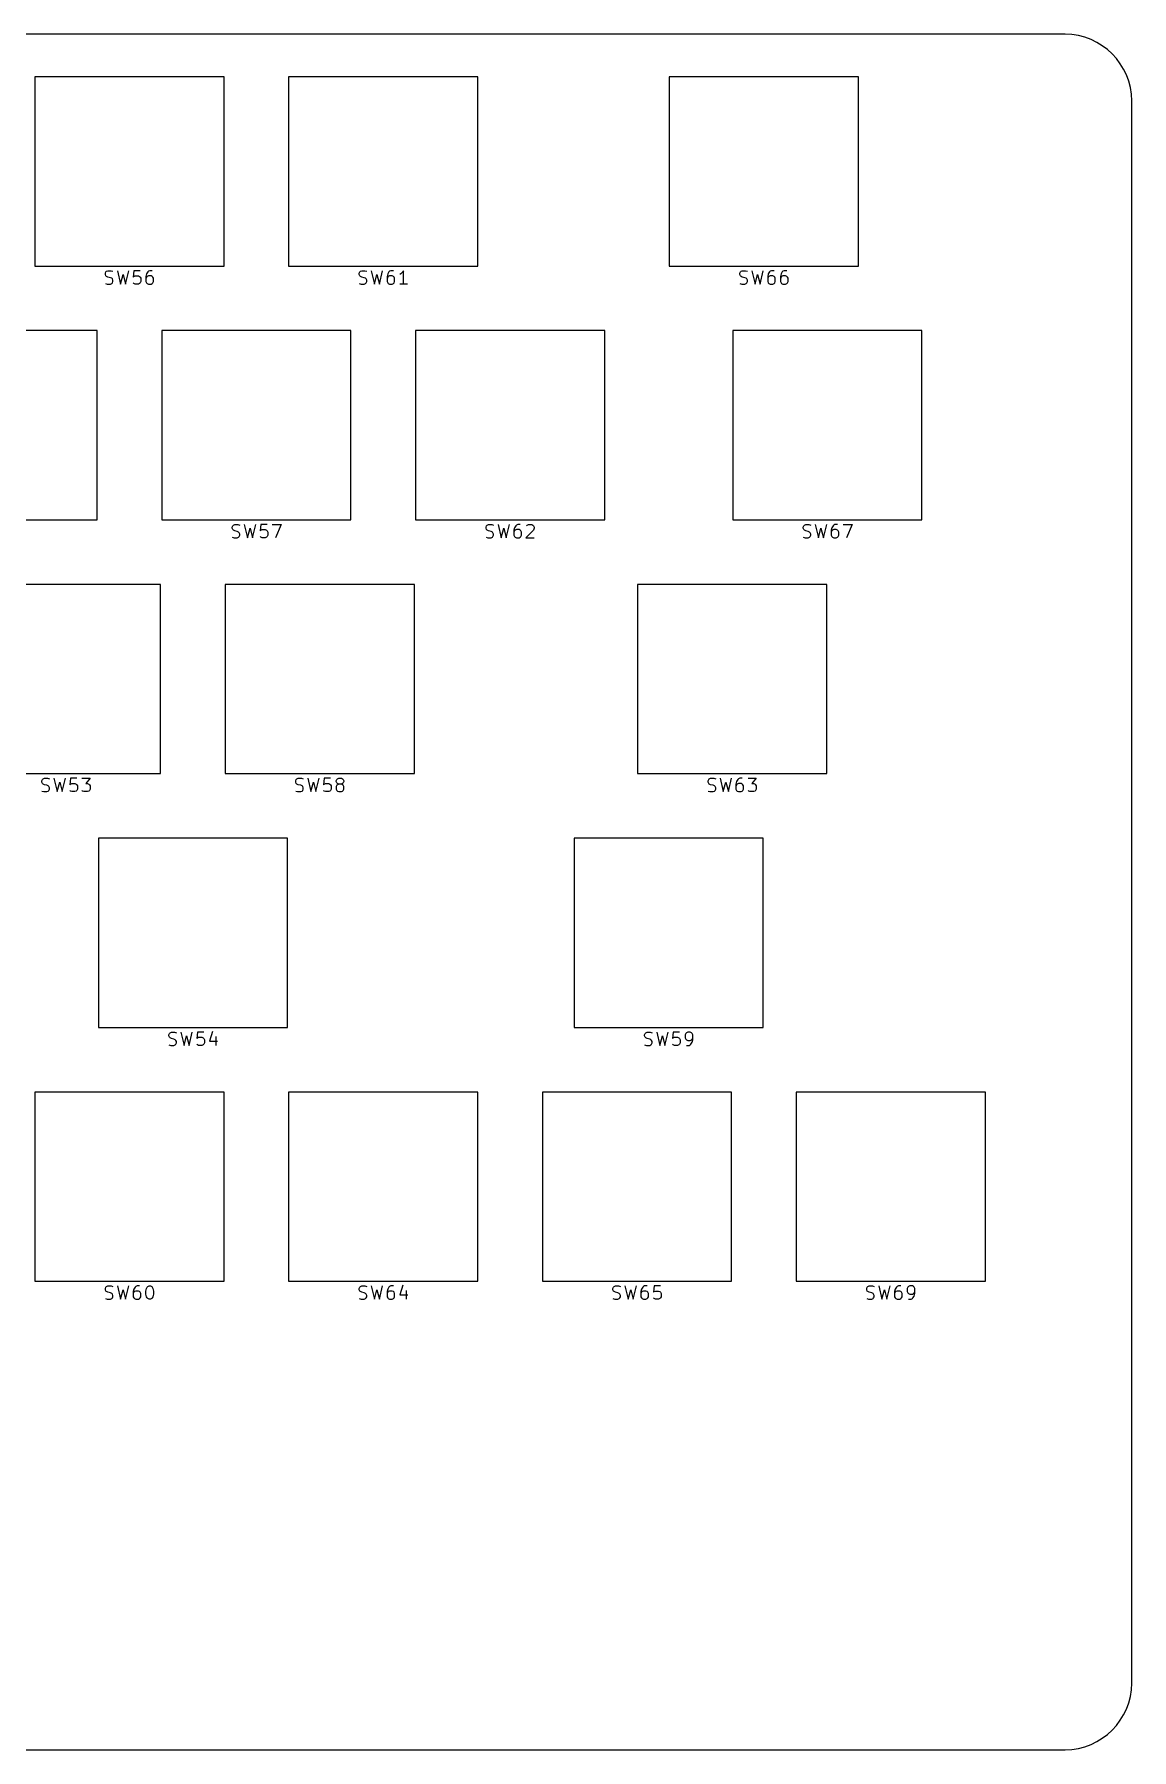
# Model space of a CAD drawing. Extents: x 64 to 386, y -179 to -51.
# Drawn here: x 303.5 to 385.9, y -179.3 to -50.5 of the extents above; entities that cross this region are included whole.
import ezdxf

# ---------------------------------------------------------------- set-up
doc = ezdxf.new("R2010")
doc.units = 0
doc.layers.add('BLACK', color=7, linetype='CONTINUOUS')

msp = doc.modelspace()

# ---------------------------------------------------------------- linework, layer by layer
at = {"layer": 'BLACK', "linetype": 'CONTINUOUS'}
for p, q in [((380.87, -50.51), (69.04, -50.51)), ((303.535, -53.7), (303.535, -67.9)), ((317.735, -53.7), (303.535, -53.7)), ((317.735, -67.9), (317.735, -53.7)), ((322.585, -53.7), (322.585, -67.9)), ((336.785, -53.7), (322.585, -53.7)), ((336.785, -67.9), (336.785, -53.7)), ((351.16, -53.7), (351.16, -67.9)), ((365.36, -53.7), (351.16, -53.7)), ((365.36, -67.9), (365.36, -53.7)), ((385.87, -174.26), (385.87, -55.51)), ((303.535, -67.9), (317.735, -67.9)), ((322.585, -67.9), (336.785, -67.9)), ((351.16, -67.9), (365.36, -67.9)), ((308.825, -68.4429), (308.873, -68.3476)), ((308.825, -68.5381), (308.825, -68.4429)), ((308.873, -68.6333), (308.825, -68.5381)), ((308.825, -69.2048), (308.968, -69.2524)), ((308.873, -68.3476), (308.921, -68.3)), ((308.921, -68.681), (308.873, -68.6333)), ((308.921, -68.3), (309.016, -68.2524)), ((309.016, -68.7286), (308.921, -68.681)), ((308.968, -69.2524), (309.206, -69.2524)), ((309.016, -68.2524), (309.254, -68.2524)), ((309.206, -68.7762), (309.016, -68.7286)), ((309.302, -68.8238), (309.206, -68.7762)), ((309.206, -69.2524), (309.302, -69.2048)), ((309.254, -68.2524), (309.397, -68.3)), ((309.349, -68.8714), (309.302, -68.8238)), ((309.302, -69.2048), (309.349, -69.1571)), ((309.397, -68.9667), (309.349, -68.8714)), ((309.349, -69.1571), (309.397, -69.0619)), ((309.397, -69.0619), (309.397, -68.9667)), ((309.73, -68.2524), (309.968, -69.2524)), ((309.968, -69.2524), (310.159, -68.5381)), ((310.159, -68.5381), (310.349, -69.2524)), ((310.349, -69.2524), (310.587, -68.2524)), ((310.968, -68.2524), (310.921, -68.7286)), ((310.921, -68.7286), (310.968, -68.681)), ((310.968, -69.2048), (310.921, -69.1571)), ((311.445, -68.2524), (310.968, -68.2524)), ((310.968, -68.681), (311.064, -68.6333)), ((311.064, -69.2524), (310.968, -69.2048)), ((311.064, -68.6333), (311.302, -68.6333)), ((311.302, -69.2524), (311.064, -69.2524)), ((311.302, -68.6333), (311.397, -68.681)), ((311.397, -69.2048), (311.302, -69.2524)), ((311.397, -68.681), (311.445, -68.7286)), ((311.445, -69.1571), (311.397, -69.2048)), ((311.445, -68.7286), (311.492, -68.8238)), ((311.492, -69.0619), (311.445, -69.1571)), ((311.492, -68.8238), (311.492, -69.0619)), ((311.921, -68.4905), (311.873, -68.681)), ((311.873, -68.681), (311.873, -69.0619)), ((311.921, -68.7286), (311.873, -68.8238)), ((311.873, -69.0619), (311.921, -69.1571)), ((312.016, -68.3476), (311.921, -68.4905)), ((311.968, -68.681), (311.921, -68.7286)), ((311.921, -69.1571), (311.968, -69.2048)), ((312.064, -68.6333), (311.968, -68.681)), ((311.968, -69.2048), (312.064, -69.2524)), ((312.064, -68.3), (312.016, -68.3476)), ((312.159, -68.2524), (312.064, -68.3)), ((312.254, -68.6333), (312.064, -68.6333)), ((312.064, -69.2524), (312.254, -69.2524)), ((312.349, -68.2524), (312.159, -68.2524)), ((312.349, -68.681), (312.254, -68.6333)), ((312.254, -69.2524), (312.349, -69.2048)), ((312.397, -68.7286), (312.349, -68.681)), ((312.349, -69.2048), (312.397, -69.1571)), ((312.445, -68.8238), (312.397, -68.7286)), ((312.397, -69.1571), (312.445, -69.0619)), ((312.445, -69.0619), (312.445, -68.8238)), ((327.875, -68.4429), (327.923, -68.3476)), ((327.875, -68.5381), (327.875, -68.4429)), ((327.923, -68.6333), (327.875, -68.5381)), ((327.875, -69.2048), (328.018, -69.2524)), ((327.923, -68.3476), (327.971, -68.3)), ((327.971, -68.681), (327.923, -68.6333)), ((327.971, -68.3), (328.066, -68.2524)), ((328.066, -68.7286), (327.971, -68.681)), ((328.018, -69.2524), (328.256, -69.2524)), ((328.066, -68.2524), (328.304, -68.2524)), ((328.256, -68.7762), (328.066, -68.7286)), ((328.352, -68.8238), (328.256, -68.7762)), ((328.256, -69.2524), (328.352, -69.2048)), ((328.304, -68.2524), (328.447, -68.3)), ((328.399, -68.8714), (328.352, -68.8238)), ((328.352, -69.2048), (328.399, -69.1571)), ((328.447, -68.9667), (328.399, -68.8714)), ((328.399, -69.1571), (328.447, -69.0619)), ((328.447, -69.0619), (328.447, -68.9667)), ((328.78, -68.2524), (329.018, -69.2524)), ((329.018, -69.2524), (329.209, -68.5381)), ((329.209, -68.5381), (329.399, -69.2524)), ((329.399, -69.2524), (329.637, -68.2524)), ((330.018, -68.4905), (329.971, -68.681)), ((329.971, -68.681), (329.971, -69.0619)), ((330.018, -68.7286), (329.971, -68.8238)), ((329.971, -69.0619), (330.018, -69.1571)), ((330.114, -68.3476), (330.018, -68.4905)), ((330.066, -68.681), (330.018, -68.7286)), ((330.018, -69.1571), (330.066, -69.2048)), ((330.161, -68.6333), (330.066, -68.681)), ((330.066, -69.2048), (330.161, -69.2524)), ((330.161, -68.3), (330.114, -68.3476)), ((330.256, -68.2524), (330.161, -68.3)), ((330.352, -68.6333), (330.161, -68.6333)), ((330.161, -69.2524), (330.352, -69.2524)), ((330.447, -68.2524), (330.256, -68.2524)), ((330.447, -68.681), (330.352, -68.6333)), ((330.352, -69.2524), (330.447, -69.2048)), ((330.495, -68.7286), (330.447, -68.681)), ((330.447, -69.2048), (330.495, -69.1571)), ((330.542, -68.8238), (330.495, -68.7286)), ((330.495, -69.1571), (330.542, -69.0619)), ((330.542, -69.0619), (330.542, -68.8238)), ((331.018, -68.4905), (330.923, -68.5381)), ((331.495, -69.2524), (330.923, -69.2524)), ((331.114, -68.3952), (331.018, -68.4905)), ((331.209, -68.2524), (331.114, -68.3952)), ((331.209, -69.2524), (331.209, -68.2524)), ((356.45, -68.4429), (356.498, -68.3476)), ((356.45, -68.5381), (356.45, -68.4429)), ((356.498, -68.6333), (356.45, -68.5381)), ((356.45, -69.2048), (356.593, -69.2524)), ((356.498, -68.3476), (356.546, -68.3)), ((356.546, -68.681), (356.498, -68.6333)), ((356.546, -68.3), (356.641, -68.2524)), ((356.641, -68.7286), (356.546, -68.681)), ((356.593, -69.2524), (356.831, -69.2524)), ((356.641, -68.2524), (356.879, -68.2524)), ((356.831, -68.7762), (356.641, -68.7286)), ((356.927, -68.8238), (356.831, -68.7762)), ((356.831, -69.2524), (356.927, -69.2048)), ((356.879, -68.2524), (357.022, -68.3)), ((356.974, -68.8714), (356.927, -68.8238)), ((356.927, -69.2048), (356.974, -69.1571)), ((357.022, -68.9667), (356.974, -68.8714)), ((356.974, -69.1571), (357.022, -69.0619)), ((357.022, -69.0619), (357.022, -68.9667)), ((357.355, -68.2524), (357.593, -69.2524)), ((357.593, -69.2524), (357.784, -68.5381)), ((357.784, -68.5381), (357.974, -69.2524)), ((357.974, -69.2524), (358.212, -68.2524)), ((358.593, -68.4905), (358.546, -68.681)), ((358.546, -68.681), (358.546, -69.0619)), ((358.593, -68.7286), (358.546, -68.8238)), ((358.546, -69.0619), (358.593, -69.1571)), ((358.689, -68.3476), (358.593, -68.4905)), ((358.641, -68.681), (358.593, -68.7286)), ((358.593, -69.1571), (358.641, -69.2048)), ((358.736, -68.6333), (358.641, -68.681)), ((358.641, -69.2048), (358.736, -69.2524)), ((358.736, -68.3), (358.689, -68.3476)), ((358.831, -68.2524), (358.736, -68.3)), ((358.927, -68.6333), (358.736, -68.6333)), ((358.736, -69.2524), (358.927, -69.2524)), ((359.022, -68.2524), (358.831, -68.2524)), ((359.022, -68.681), (358.927, -68.6333)), ((358.927, -69.2524), (359.022, -69.2048)), ((359.07, -68.7286), (359.022, -68.681)), ((359.022, -69.2048), (359.07, -69.1571)), ((359.117, -68.8238), (359.07, -68.7286)), ((359.07, -69.1571), (359.117, -69.0619)), ((359.117, -69.0619), (359.117, -68.8238)), ((359.546, -68.4905), (359.498, -68.681)), ((359.498, -68.681), (359.498, -69.0619)), ((359.546, -68.7286), (359.498, -68.8238)), ((359.498, -69.0619), (359.546, -69.1571)), ((359.641, -68.3476), (359.546, -68.4905)), ((359.593, -68.681), (359.546, -68.7286)), ((359.546, -69.1571), (359.593, -69.2048)), ((359.689, -68.6333), (359.593, -68.681)), ((359.593, -69.2048), (359.689, -69.2524)), ((359.689, -68.3), (359.641, -68.3476)), ((359.784, -68.2524), (359.689, -68.3)), ((359.879, -68.6333), (359.689, -68.6333)), ((359.689, -69.2524), (359.879, -69.2524)), ((359.974, -68.2524), (359.784, -68.2524)), ((359.974, -68.681), (359.879, -68.6333)), ((359.879, -69.2524), (359.974, -69.2048)), ((360.022, -68.7286), (359.974, -68.681)), ((359.974, -69.2048), (360.022, -69.1571)), ((360.07, -68.8238), (360.022, -68.7286)), ((360.022, -69.1571), (360.07, -69.0619)), ((360.07, -69.0619), (360.07, -68.8238)), ((308.21, -72.75), (294.01, -72.75)), ((308.21, -86.95), (308.21, -72.75)), ((313.06, -72.75), (313.06, -86.95)), ((327.26, -72.75), (313.06, -72.75)), ((327.26, -86.95), (327.26, -72.75)), ((332.11, -72.75), (332.11, -86.95)), ((346.31, -72.75), (332.11, -72.75)), ((346.31, -86.95), (346.31, -72.75)), ((370.123, -72.75), (355.922, -72.75)), ((355.922, -72.75), (355.922, -86.95)), ((370.123, -86.95), (370.123, -72.75)), ((294.01, -86.95), (308.21, -86.95)), ((313.06, -86.95), (327.26, -86.95)), ((318.35, -87.4929), (318.398, -87.3976)), ((318.35, -87.5881), (318.35, -87.4929)), ((318.398, -87.3976), (318.446, -87.35)), ((318.446, -87.35), (318.541, -87.3024)), ((318.541, -87.3024), (318.779, -87.3024)), ((318.779, -87.3024), (318.922, -87.35)), ((319.255, -87.3024), (319.493, -88.3024)), ((319.874, -88.3024), (320.112, -87.3024)), ((320.493, -87.3024), (320.446, -87.7786)), ((320.97, -87.3024), (320.493, -87.3024)), ((321.35, -87.3024), (322.017, -87.3024)), ((322.017, -87.3024), (321.589, -88.3024)), ((332.11, -86.95), (346.31, -86.95)), ((337.4, -87.4929), (337.448, -87.3976)), ((337.4, -87.5881), (337.4, -87.4929)), ((337.448, -87.3976), (337.496, -87.35)), ((337.496, -87.35), (337.591, -87.3024)), ((337.591, -87.3024), (337.829, -87.3024)), ((337.829, -87.3024), (337.972, -87.35)), ((338.305, -87.3024), (338.543, -88.3024)), ((338.924, -88.3024), (339.162, -87.3024)), ((339.543, -87.5405), (339.496, -87.731)), ((339.639, -87.3976), (339.543, -87.5405)), ((339.686, -87.35), (339.639, -87.3976)), ((339.781, -87.3024), (339.686, -87.35)), ((339.972, -87.3024), (339.781, -87.3024)), ((340.448, -87.3976), (340.496, -87.35)), ((340.496, -87.35), (340.591, -87.3024)), ((340.591, -87.3024), (340.829, -87.3024)), ((340.829, -87.3024), (340.924, -87.35)), ((340.924, -87.35), (340.972, -87.3976)), ((340.972, -87.3976), (341.02, -87.4929)), ((341.02, -87.4929), (341.02, -87.5881)), ((355.922, -86.95), (370.123, -86.95)), ((361.213, -87.4929), (361.261, -87.3976)), ((361.213, -87.5881), (361.213, -87.4929)), ((361.261, -87.3976), (361.308, -87.35)), ((361.308, -87.35), (361.403, -87.3024)), ((361.403, -87.3024), (361.642, -87.3024)), ((361.642, -87.3024), (361.784, -87.35)), ((362.118, -87.3024), (362.356, -88.3024)), ((362.737, -88.3024), (362.975, -87.3024)), ((363.356, -87.5405), (363.308, -87.731)), ((363.451, -87.3976), (363.356, -87.5405)), ((363.499, -87.35), (363.451, -87.3976)), ((363.594, -87.3024), (363.499, -87.35)), ((363.784, -87.3024), (363.594, -87.3024)), ((364.213, -87.3024), (364.88, -87.3024)), ((364.88, -87.3024), (364.451, -88.3024)), ((318.398, -87.6833), (318.35, -87.5881)), ((318.35, -88.2548), (318.493, -88.3024)), ((318.446, -87.731), (318.398, -87.6833)), ((318.541, -87.7786), (318.446, -87.731)), ((318.493, -88.3024), (318.731, -88.3024)), ((318.731, -87.8262), (318.541, -87.7786)), ((318.827, -87.8738), (318.731, -87.8262)), ((318.731, -88.3024), (318.827, -88.2548)), ((318.874, -87.9214), (318.827, -87.8738)), ((318.827, -88.2548), (318.874, -88.2071)), ((318.922, -88.0167), (318.874, -87.9214)), ((318.874, -88.2071), (318.922, -88.1119)), ((318.922, -88.1119), (318.922, -88.0167)), ((319.493, -88.3024), (319.684, -87.5881)), ((319.684, -87.5881), (319.874, -88.3024)), ((320.446, -87.7786), (320.493, -87.731)), ((320.493, -88.2548), (320.446, -88.2071)), ((320.493, -87.731), (320.589, -87.6833)), ((320.589, -88.3024), (320.493, -88.2548)), ((320.589, -87.6833), (320.827, -87.6833)), ((320.827, -88.3024), (320.589, -88.3024)), ((320.827, -87.6833), (320.922, -87.731)), ((320.922, -88.2548), (320.827, -88.3024)), ((320.922, -87.731), (320.97, -87.7786)), ((320.97, -88.2071), (320.922, -88.2548)), ((320.97, -87.7786), (321.017, -87.8738)), ((321.017, -88.1119), (320.97, -88.2071)), ((321.017, -87.8738), (321.017, -88.1119)), ((337.448, -87.6833), (337.4, -87.5881)), ((337.4, -88.2548), (337.543, -88.3024)), ((337.496, -87.731), (337.448, -87.6833)), ((337.591, -87.7786), (337.496, -87.731)), ((337.543, -88.3024), (337.781, -88.3024)), ((337.781, -87.8262), (337.591, -87.7786)), ((337.877, -87.8738), (337.781, -87.8262)), ((337.781, -88.3024), (337.877, -88.2548)), ((337.924, -87.9214), (337.877, -87.8738)), ((337.877, -88.2548), (337.924, -88.2071)), ((337.972, -88.0167), (337.924, -87.9214)), ((337.924, -88.2071), (337.972, -88.1119)), ((337.972, -88.1119), (337.972, -88.0167)), ((338.543, -88.3024), (338.734, -87.5881)), ((338.734, -87.5881), (338.924, -88.3024)), ((339.496, -87.731), (339.496, -88.1119)), ((339.543, -87.7786), (339.496, -87.8738)), ((339.496, -88.1119), (339.543, -88.2071)), ((339.591, -87.731), (339.543, -87.7786)), ((339.543, -88.2071), (339.591, -88.2548)), ((339.686, -87.6833), (339.591, -87.731)), ((339.591, -88.2548), (339.686, -88.3024)), ((339.877, -87.6833), (339.686, -87.6833)), ((339.686, -88.3024), (339.877, -88.3024)), ((339.972, -87.731), (339.877, -87.6833)), ((339.877, -88.3024), (339.972, -88.2548)), ((340.02, -87.7786), (339.972, -87.731)), ((339.972, -88.2548), (340.02, -88.2071)), ((340.067, -87.8738), (340.02, -87.7786)), ((340.02, -88.2071), (340.067, -88.1119)), ((340.067, -88.1119), (340.067, -87.8738)), ((340.972, -87.731), (340.4, -88.3024)), ((340.4, -88.3024), (341.02, -88.3024)), ((341.02, -87.5881), (340.972, -87.731)), ((361.261, -87.6833), (361.213, -87.5881)), ((361.213, -88.2548), (361.356, -88.3024)), ((361.308, -87.731), (361.261, -87.6833)), ((361.403, -87.7786), (361.308, -87.731)), ((361.356, -88.3024), (361.594, -88.3024)), ((361.594, -87.8262), (361.403, -87.7786)), ((361.689, -87.8738), (361.594, -87.8262)), ((361.594, -88.3024), (361.689, -88.2548)), ((361.737, -87.9214), (361.689, -87.8738)), ((361.689, -88.2548), (361.737, -88.2071)), ((361.784, -88.0167), (361.737, -87.9214)), ((361.737, -88.2071), (361.784, -88.1119)), ((361.784, -88.1119), (361.784, -88.0167)), ((362.356, -88.3024), (362.546, -87.5881)), ((362.546, -87.5881), (362.737, -88.3024)), ((363.308, -87.731), (363.308, -88.1119)), ((363.356, -87.7786), (363.308, -87.8738)), ((363.308, -88.1119), (363.356, -88.2071)), ((363.403, -87.731), (363.356, -87.7786)), ((363.356, -88.2071), (363.403, -88.2548)), ((363.499, -87.6833), (363.403, -87.731)), ((363.403, -88.2548), (363.499, -88.3024)), ((363.689, -87.6833), (363.499, -87.6833)), ((363.499, -88.3024), (363.689, -88.3024)), ((363.784, -87.731), (363.689, -87.6833)), ((363.689, -88.3024), (363.784, -88.2548)), ((363.832, -87.7786), (363.784, -87.731)), ((363.784, -88.2548), (363.832, -88.2071)), ((363.88, -87.8738), (363.832, -87.7786)), ((363.832, -88.2071), (363.88, -88.1119)), ((363.88, -88.1119), (363.88, -87.8738)), ((312.972, -91.8), (298.772, -91.8)), ((312.972, -106), (312.972, -91.8)), ((317.822, -91.8), (317.822, -106)), ((332.022, -91.8), (317.822, -91.8)), ((332.022, -106), (332.022, -91.8)), ((362.979, -91.8), (348.779, -91.8)), ((348.779, -91.8), (348.779, -106)), ((362.979, -106), (362.979, -91.8)), ((298.772, -106), (312.972, -106)), ((304.063, -106.543), (304.111, -106.448)), ((304.063, -106.638), (304.063, -106.543)), ((304.111, -106.733), (304.063, -106.638)), ((304.111, -106.448), (304.158, -106.4)), ((304.158, -106.781), (304.111, -106.733)), ((304.158, -106.4), (304.253, -106.352)), ((304.253, -106.829), (304.158, -106.781)), ((304.253, -106.352), (304.492, -106.352)), ((304.444, -106.876), (304.253, -106.829)), ((304.492, -106.352), (304.634, -106.4)), ((304.968, -106.352), (305.206, -107.352)), ((305.206, -107.352), (305.396, -106.638)), ((305.396, -106.638), (305.587, -107.352)), ((305.587, -107.352), (305.825, -106.352)), ((306.206, -106.352), (306.158, -106.829)), ((306.158, -106.829), (306.206, -106.781)), ((306.682, -106.352), (306.206, -106.352)), ((306.206, -106.781), (306.301, -106.733)), ((306.301, -106.733), (306.539, -106.733)), ((306.539, -106.733), (306.634, -106.781)), ((306.634, -106.781), (306.682, -106.829)), ((306.682, -106.829), (306.73, -106.924)), ((307.063, -106.352), (307.682, -106.352)), ((307.682, -106.352), (307.349, -106.733)), ((307.349, -106.733), (307.492, -106.733)), ((307.492, -106.733), (307.587, -106.781)), ((307.587, -106.781), (307.634, -106.829)), ((307.634, -106.829), (307.682, -106.924)), ((317.822, -106), (332.022, -106)), ((323.113, -106.543), (323.161, -106.448)), ((323.113, -106.638), (323.113, -106.543)), ((323.161, -106.733), (323.113, -106.638)), ((323.161, -106.448), (323.208, -106.4)), ((323.208, -106.781), (323.161, -106.733)), ((323.208, -106.4), (323.303, -106.352)), ((323.303, -106.829), (323.208, -106.781)), ((323.303, -106.352), (323.542, -106.352)), ((323.494, -106.876), (323.303, -106.829)), ((323.542, -106.352), (323.684, -106.4)), ((324.018, -106.352), (324.256, -107.352)), ((324.256, -107.352), (324.446, -106.638)), ((324.446, -106.638), (324.637, -107.352)), ((324.637, -107.352), (324.875, -106.352)), ((325.256, -106.352), (325.208, -106.829)), ((325.208, -106.829), (325.256, -106.781)), ((325.732, -106.352), (325.256, -106.352)), ((325.256, -106.781), (325.351, -106.733)), ((325.351, -106.733), (325.589, -106.733)), ((325.589, -106.733), (325.684, -106.781)), ((325.684, -106.781), (325.732, -106.829)), ((325.732, -106.829), (325.78, -106.924)), ((326.161, -106.543), (326.208, -106.448)), ((326.161, -106.59), (326.161, -106.543)), ((326.208, -106.686), (326.161, -106.59)), ((326.208, -106.448), (326.256, -106.4)), ((326.256, -106.733), (326.208, -106.686)), ((326.256, -106.829), (326.208, -106.876)), ((326.256, -106.4), (326.351, -106.352)), ((326.351, -106.781), (326.256, -106.733)), ((326.351, -106.781), (326.256, -106.829)), ((326.351, -106.352), (326.542, -106.352)), ((326.542, -106.781), (326.351, -106.781)), ((326.542, -106.352), (326.637, -106.4)), ((326.637, -106.733), (326.542, -106.781)), ((326.637, -106.829), (326.542, -106.781)), ((326.637, -106.4), (326.684, -106.448)), ((326.684, -106.686), (326.637, -106.733)), ((326.684, -106.876), (326.637, -106.829)), ((326.684, -106.448), (326.732, -106.543)), ((326.732, -106.59), (326.684, -106.686)), ((326.732, -106.543), (326.732, -106.59)), ((348.779, -106), (362.979, -106)), ((354.069, -106.543), (354.117, -106.448)), ((354.069, -106.638), (354.069, -106.543)), ((354.117, -106.733), (354.069, -106.638)), ((354.117, -106.448), (354.164, -106.4)), ((354.164, -106.781), (354.117, -106.733)), ((354.164, -106.4), (354.26, -106.352)), ((354.26, -106.829), (354.164, -106.781)), ((354.26, -106.352), (354.498, -106.352)), ((354.45, -106.876), (354.26, -106.829)), ((354.498, -106.352), (354.641, -106.4)), ((354.974, -106.352), (355.212, -107.352)), ((355.212, -107.352), (355.403, -106.638)), ((355.403, -106.638), (355.593, -107.352)), ((355.593, -107.352), (355.831, -106.352)), ((356.212, -106.59), (356.164, -106.781)), ((356.164, -106.781), (356.164, -107.162)), ((356.212, -106.829), (356.164, -106.924)), ((356.307, -106.448), (356.212, -106.59)), ((356.26, -106.781), (356.212, -106.829)), ((356.355, -106.733), (356.26, -106.781)), ((356.355, -106.4), (356.307, -106.448)), ((356.45, -106.352), (356.355, -106.4)), ((356.545, -106.733), (356.355, -106.733)), ((356.641, -106.352), (356.45, -106.352)), ((356.641, -106.781), (356.545, -106.733)), ((356.688, -106.829), (356.641, -106.781)), ((356.736, -106.924), (356.688, -106.829)), ((357.069, -106.352), (357.688, -106.352)), ((357.688, -106.352), (357.355, -106.733)), ((357.355, -106.733), (357.498, -106.733)), ((357.498, -106.733), (357.593, -106.781)), ((357.593, -106.781), (357.641, -106.829)), ((357.641, -106.829), (357.688, -106.924)), ((304.063, -107.305), (304.206, -107.352)), ((304.206, -107.352), (304.444, -107.352)), ((304.539, -106.924), (304.444, -106.876)), ((304.444, -107.352), (304.539, -107.305)), ((304.587, -106.971), (304.539, -106.924)), ((304.539, -107.305), (304.587, -107.257)), ((304.634, -107.067), (304.587, -106.971)), ((304.587, -107.257), (304.634, -107.162)), ((304.634, -107.162), (304.634, -107.067)), ((306.206, -107.305), (306.158, -107.257)), ((306.301, -107.352), (306.206, -107.305)), ((306.539, -107.352), (306.301, -107.352)), ((306.634, -107.305), (306.539, -107.352)), ((306.682, -107.257), (306.634, -107.305)), ((306.73, -107.162), (306.682, -107.257)), ((306.73, -106.924), (306.73, -107.162)), ((307.111, -107.305), (307.063, -107.257)), ((307.206, -107.352), (307.111, -107.305)), ((307.492, -107.352), (307.206, -107.352)), ((307.587, -107.305), (307.492, -107.352)), ((307.634, -107.257), (307.587, -107.305)), ((307.682, -107.162), (307.634, -107.257)), ((307.682, -106.924), (307.682, -107.162)), ((323.113, -107.305), (323.256, -107.352)), ((323.256, -107.352), (323.494, -107.352)), ((323.589, -106.924), (323.494, -106.876)), ((323.494, -107.352), (323.589, -107.305)), ((323.637, -106.971), (323.589, -106.924)), ((323.589, -107.305), (323.637, -107.257)), ((323.684, -107.067), (323.637, -106.971)), ((323.637, -107.257), (323.684, -107.162)), ((323.684, -107.162), (323.684, -107.067)), ((325.256, -107.305), (325.208, -107.257)), ((325.351, -107.352), (325.256, -107.305)), ((325.589, -107.352), (325.351, -107.352)), ((325.684, -107.305), (325.589, -107.352)), ((325.732, -107.257), (325.684, -107.305)), ((325.78, -107.162), (325.732, -107.257)), ((325.78, -106.924), (325.78, -107.162)), ((326.208, -106.876), (326.161, -106.971)), ((326.161, -106.971), (326.161, -107.162)), ((326.161, -107.162), (326.208, -107.257)), ((326.208, -107.257), (326.256, -107.305)), ((326.256, -107.305), (326.351, -107.352)), ((326.351, -107.352), (326.542, -107.352)), ((326.542, -107.352), (326.637, -107.305)), ((326.637, -107.305), (326.684, -107.257)), ((326.732, -106.971), (326.684, -106.876)), ((326.684, -107.257), (326.732, -107.162)), ((326.732, -107.162), (326.732, -106.971)), ((354.069, -107.305), (354.212, -107.352)), ((354.212, -107.352), (354.45, -107.352)), ((354.545, -106.924), (354.45, -106.876)), ((354.45, -107.352), (354.545, -107.305)), ((354.593, -106.971), (354.545, -106.924)), ((354.545, -107.305), (354.593, -107.257)), ((354.641, -107.067), (354.593, -106.971)), ((354.593, -107.257), (354.641, -107.162)), ((354.641, -107.162), (354.641, -107.067)), ((356.164, -107.162), (356.212, -107.257)), ((356.212, -107.257), (356.26, -107.305)), ((356.26, -107.305), (356.355, -107.352)), ((356.355, -107.352), (356.545, -107.352)), ((356.545, -107.352), (356.641, -107.305)), ((356.641, -107.305), (356.688, -107.257)), ((356.688, -107.257), (356.736, -107.162)), ((356.736, -107.162), (356.736, -106.924)), ((357.117, -107.305), (357.069, -107.257)), ((357.212, -107.352), (357.117, -107.305)), ((357.498, -107.352), (357.212, -107.352)), ((357.593, -107.305), (357.498, -107.352)), ((357.641, -107.257), (357.593, -107.305)), ((357.688, -107.162), (357.641, -107.257)), ((357.688, -106.924), (357.688, -107.162)), ((308.298, -110.85), (308.298, -125.05)), ((322.498, -110.85), (308.298, -110.85)), ((322.498, -125.05), (322.498, -110.85)), ((358.216, -110.85), (344.016, -110.85)), ((344.016, -110.85), (344.016, -125.05)), ((358.216, -125.05), (358.216, -110.85)), ((308.298, -125.05), (322.498, -125.05)), ((313.588, -125.593), (313.636, -125.498)), ((313.588, -125.688), (313.588, -125.593)), ((313.636, -125.783), (313.588, -125.688)), ((313.636, -125.498), (313.683, -125.45)), ((313.683, -125.831), (313.636, -125.783)), ((313.683, -125.45), (313.778, -125.402)), ((313.778, -125.879), (313.683, -125.831)), ((313.778, -125.402), (314.017, -125.402)), ((313.969, -125.926), (313.778, -125.879)), ((314.064, -125.974), (313.969, -125.926)), ((314.017, -125.402), (314.159, -125.45)), ((314.112, -126.021), (314.064, -125.974)), ((314.159, -126.117), (314.112, -126.021)), ((314.159, -126.212), (314.159, -126.117)), ((314.493, -125.402), (314.731, -126.402)), ((314.731, -126.402), (314.921, -125.688)), ((314.921, -125.688), (315.112, -126.402)), ((315.112, -126.402), (315.35, -125.402)), ((315.731, -125.402), (315.683, -125.879)), ((315.683, -125.879), (315.731, -125.831)), ((316.207, -125.402), (315.731, -125.402)), ((315.731, -125.831), (315.826, -125.783)), ((315.826, -125.783), (316.064, -125.783)), ((316.064, -125.783), (316.159, -125.831)), ((316.159, -125.831), (316.207, -125.879)), ((316.207, -125.879), (316.255, -125.974)), ((316.255, -125.974), (316.255, -126.212)), ((316.874, -125.355), (316.636, -126.069)), ((316.636, -126.069), (317.255, -126.069)), ((317.112, -125.736), (317.112, -126.402)), ((344.016, -125.05), (358.216, -125.05)), ((349.307, -125.593), (349.354, -125.498)), ((349.307, -125.688), (349.307, -125.593)), ((349.354, -125.783), (349.307, -125.688)), ((349.354, -125.498), (349.402, -125.45)), ((349.402, -125.831), (349.354, -125.783)), ((349.402, -125.45), (349.497, -125.402)), ((349.497, -125.879), (349.402, -125.831)), ((349.497, -125.402), (349.735, -125.402)), ((349.688, -125.926), (349.497, -125.879)), ((349.783, -125.974), (349.688, -125.926)), ((349.735, -125.402), (349.878, -125.45)), ((349.831, -126.021), (349.783, -125.974)), ((349.878, -126.117), (349.831, -126.021)), ((349.878, -126.212), (349.878, -126.117)), ((350.211, -125.402), (350.45, -126.402)), ((350.45, -126.402), (350.64, -125.688)), ((350.64, -125.688), (350.831, -126.402)), ((350.831, -126.402), (351.069, -125.402)), ((351.45, -125.402), (351.402, -125.879)), ((351.402, -125.879), (351.45, -125.831)), ((351.926, -125.402), (351.45, -125.402)), ((351.45, -125.831), (351.545, -125.783)), ((351.545, -125.783), (351.783, -125.783)), ((351.783, -125.783), (351.878, -125.831)), ((351.878, -125.831), (351.926, -125.879)), ((351.926, -125.879), (351.973, -125.974)), ((351.973, -125.974), (351.973, -126.212)), ((352.402, -125.498), (352.354, -125.593)), ((352.354, -125.593), (352.354, -125.831)), ((352.354, -125.831), (352.402, -125.926)), ((352.45, -125.45), (352.402, -125.498)), ((352.402, -125.926), (352.45, -125.974)), ((352.545, -125.402), (352.45, -125.45)), ((352.45, -125.974), (352.545, -126.021)), ((352.735, -125.402), (352.545, -125.402)), ((352.545, -126.021), (352.735, -126.021)), ((352.831, -125.45), (352.735, -125.402)), ((352.735, -126.021), (352.831, -125.974)), ((352.783, -126.307), (352.878, -126.164)), ((352.878, -125.498), (352.831, -125.45)), ((352.831, -125.974), (352.878, -125.926)), ((352.926, -125.593), (352.878, -125.498)), ((352.878, -125.926), (352.926, -125.831)), ((352.878, -126.164), (352.926, -125.974)), ((352.926, -125.974), (352.926, -125.593)), ((313.588, -126.355), (313.731, -126.402)), ((313.731, -126.402), (313.969, -126.402)), ((313.969, -126.402), (314.064, -126.355)), ((314.064, -126.355), (314.112, -126.307)), ((314.112, -126.307), (314.159, -126.212)), ((315.731, -126.355), (315.683, -126.307)), ((315.826, -126.402), (315.731, -126.355)), ((316.064, -126.402), (315.826, -126.402)), ((316.159, -126.355), (316.064, -126.402)), ((316.207, -126.307), (316.159, -126.355)), ((316.255, -126.212), (316.207, -126.307)), ((349.307, -126.355), (349.45, -126.402)), ((349.45, -126.402), (349.688, -126.402)), ((349.688, -126.402), (349.783, -126.355)), ((349.783, -126.355), (349.831, -126.307)), ((349.831, -126.307), (349.878, -126.212)), ((351.45, -126.355), (351.402, -126.307)), ((351.545, -126.402), (351.45, -126.355)), ((351.783, -126.402), (351.545, -126.402)), ((351.878, -126.355), (351.783, -126.402)), ((351.926, -126.307), (351.878, -126.355)), ((351.973, -126.212), (351.926, -126.307)), ((352.45, -126.402), (352.64, -126.402)), ((352.64, -126.402), (352.735, -126.355)), ((352.735, -126.355), (352.783, -126.307)), ((303.535, -129.9), (303.535, -144.1)), ((317.735, -129.9), (303.535, -129.9)), ((317.735, -144.1), (317.735, -129.9)), ((322.585, -129.9), (322.585, -144.1)), ((336.785, -129.9), (322.585, -129.9)), ((336.785, -144.1), (336.785, -129.9)), ((341.635, -129.9), (341.635, -144.1)), ((355.835, -129.9), (341.635, -129.9)), ((355.835, -144.1), (355.835, -129.9)), ((360.685, -129.9), (360.685, -144.1)), ((374.885, -129.9), (360.685, -129.9)), ((374.885, -144.1), (374.885, -129.9)), ((303.535, -144.1), (317.735, -144.1)), ((322.585, -144.1), (336.785, -144.1)), ((341.635, -144.1), (355.835, -144.1)), ((360.685, -144.1), (374.885, -144.1)), ((308.825, -144.643), (308.873, -144.548)), ((308.825, -144.738), (308.825, -144.643)), ((308.873, -144.833), (308.825, -144.738)), ((308.825, -145.405), (308.968, -145.452)), ((308.873, -144.548), (308.921, -144.5)), ((308.921, -144.881), (308.873, -144.833)), ((308.921, -144.5), (309.016, -144.452)), ((309.016, -144.929), (308.921, -144.881)), ((308.968, -145.452), (309.206, -145.452)), ((309.016, -144.452), (309.254, -144.452)), ((309.206, -144.976), (309.016, -144.929)), ((309.302, -145.024), (309.206, -144.976)), ((309.206, -145.452), (309.302, -145.405)), ((309.254, -144.452), (309.397, -144.5)), ((309.349, -145.071), (309.302, -145.024)), ((309.302, -145.405), (309.349, -145.357)), ((309.397, -145.167), (309.349, -145.071)), ((309.349, -145.357), (309.397, -145.262)), ((309.397, -145.262), (309.397, -145.167)), ((309.73, -144.452), (309.968, -145.452)), ((309.968, -145.452), (310.159, -144.738)), ((310.159, -144.738), (310.349, -145.452)), ((310.349, -145.452), (310.587, -144.452)), ((310.968, -144.69), (310.921, -144.881)), ((310.921, -144.881), (310.921, -145.262)), ((310.968, -144.929), (310.921, -145.024)), ((310.921, -145.262), (310.968, -145.357)), ((311.064, -144.548), (310.968, -144.69)), ((311.016, -144.881), (310.968, -144.929)), ((310.968, -145.357), (311.016, -145.405)), ((311.111, -144.833), (311.016, -144.881)), ((311.016, -145.405), (311.111, -145.452)), ((311.111, -144.5), (311.064, -144.548)), ((311.206, -144.452), (311.111, -144.5)), ((311.302, -144.833), (311.111, -144.833)), ((311.111, -145.452), (311.302, -145.452)), ((311.397, -144.452), (311.206, -144.452)), ((311.397, -144.881), (311.302, -144.833)), ((311.302, -145.452), (311.397, -145.405)), ((311.445, -144.929), (311.397, -144.881)), ((311.397, -145.405), (311.445, -145.357)), ((311.492, -145.024), (311.445, -144.929)), ((311.445, -145.357), (311.492, -145.262)), ((311.492, -145.262), (311.492, -145.024)), ((311.873, -144.833), (311.921, -144.643)), ((311.873, -145.071), (311.873, -144.833)), ((311.921, -145.262), (311.873, -145.071)), ((311.921, -144.643), (311.968, -144.548)), ((311.968, -145.357), (311.921, -145.262)), ((311.968, -144.548), (312.016, -144.5)), ((312.016, -145.405), (311.968, -145.357)), ((312.016, -144.5), (312.111, -144.452)), ((312.111, -145.452), (312.016, -145.405)), ((312.111, -144.452), (312.206, -144.452)), ((312.206, -145.452), (312.111, -145.452)), ((312.206, -144.452), (312.302, -144.5)), ((312.302, -145.405), (312.206, -145.452)), ((312.302, -144.5), (312.349, -144.548)), ((312.349, -145.357), (312.302, -145.405)), ((312.349, -144.548), (312.397, -144.643)), ((312.397, -145.262), (312.349, -145.357)), ((312.397, -144.643), (312.445, -144.833)), ((312.445, -145.071), (312.397, -145.262)), ((312.445, -144.833), (312.445, -145.071)), ((327.875, -144.643), (327.923, -144.548)), ((327.875, -144.738), (327.875, -144.643)), ((327.923, -144.833), (327.875, -144.738)), ((327.875, -145.405), (328.018, -145.452)), ((327.923, -144.548), (327.971, -144.5)), ((327.971, -144.881), (327.923, -144.833)), ((327.971, -144.5), (328.066, -144.452)), ((328.066, -144.929), (327.971, -144.881)), ((328.018, -145.452), (328.256, -145.452)), ((328.066, -144.452), (328.304, -144.452)), ((328.256, -144.976), (328.066, -144.929)), ((328.352, -145.024), (328.256, -144.976)), ((328.256, -145.452), (328.352, -145.405)), ((328.304, -144.452), (328.447, -144.5)), ((328.399, -145.071), (328.352, -145.024)), ((328.352, -145.405), (328.399, -145.357)), ((328.447, -145.167), (328.399, -145.071)), ((328.399, -145.357), (328.447, -145.262)), ((328.447, -145.262), (328.447, -145.167)), ((328.78, -144.452), (329.018, -145.452)), ((329.018, -145.452), (329.209, -144.738)), ((329.209, -144.738), (329.399, -145.452)), ((329.399, -145.452), (329.637, -144.452)), ((330.018, -144.69), (329.971, -144.881)), ((329.971, -144.881), (329.971, -145.262)), ((330.018, -144.929), (329.971, -145.024)), ((329.971, -145.262), (330.018, -145.357)), ((330.114, -144.548), (330.018, -144.69)), ((330.066, -144.881), (330.018, -144.929)), ((330.018, -145.357), (330.066, -145.405)), ((330.161, -144.833), (330.066, -144.881)), ((330.066, -145.405), (330.161, -145.452)), ((330.161, -144.5), (330.114, -144.548)), ((330.256, -144.452), (330.161, -144.5)), ((330.352, -144.833), (330.161, -144.833)), ((330.161, -145.452), (330.352, -145.452)), ((330.447, -144.452), (330.256, -144.452)), ((330.447, -144.881), (330.352, -144.833)), ((330.352, -145.452), (330.447, -145.405)), ((330.495, -144.929), (330.447, -144.881)), ((330.447, -145.405), (330.495, -145.357)), ((330.542, -145.024), (330.495, -144.929)), ((330.495, -145.357), (330.542, -145.262)), ((330.542, -145.262), (330.542, -145.024)), ((331.161, -144.405), (330.923, -145.119)), ((330.923, -145.119), (331.542, -145.119)), ((331.399, -144.786), (331.399, -145.452)), ((346.925, -144.643), (346.973, -144.548)), ((346.925, -144.738), (346.925, -144.643)), ((346.973, -144.833), (346.925, -144.738)), ((346.925, -145.405), (347.068, -145.452)), ((346.973, -144.548), (347.021, -144.5)), ((347.021, -144.881), (346.973, -144.833)), ((347.021, -144.5), (347.116, -144.452)), ((347.116, -144.929), (347.021, -144.881)), ((347.068, -145.452), (347.306, -145.452)), ((347.116, -144.452), (347.354, -144.452)), ((347.306, -144.976), (347.116, -144.929)), ((347.402, -145.024), (347.306, -144.976)), ((347.306, -145.452), (347.402, -145.405)), ((347.354, -144.452), (347.497, -144.5)), ((347.449, -145.071), (347.402, -145.024)), ((347.402, -145.405), (347.449, -145.357)), ((347.497, -145.167), (347.449, -145.071)), ((347.449, -145.357), (347.497, -145.262)), ((347.497, -145.262), (347.497, -145.167)), ((347.83, -144.452), (348.068, -145.452)), ((348.068, -145.452), (348.259, -144.738)), ((348.259, -144.738), (348.449, -145.452)), ((348.449, -145.452), (348.687, -144.452)), ((349.068, -144.69), (349.021, -144.881)), ((349.021, -144.881), (349.021, -145.262)), ((349.068, -144.929), (349.021, -145.024)), ((349.021, -145.262), (349.068, -145.357)), ((349.164, -144.548), (349.068, -144.69)), ((349.116, -144.881), (349.068, -144.929)), ((349.068, -145.357), (349.116, -145.405)), ((349.211, -144.833), (349.116, -144.881)), ((349.116, -145.405), (349.211, -145.452)), ((349.211, -144.5), (349.164, -144.548)), ((349.306, -144.452), (349.211, -144.5)), ((349.402, -144.833), (349.211, -144.833)), ((349.211, -145.452), (349.402, -145.452)), ((349.497, -144.452), (349.306, -144.452)), ((349.497, -144.881), (349.402, -144.833)), ((349.402, -145.452), (349.497, -145.405)), ((349.545, -144.929), (349.497, -144.881)), ((349.497, -145.405), (349.545, -145.357)), ((349.592, -145.024), (349.545, -144.929)), ((349.545, -145.357), (349.592, -145.262)), ((349.592, -145.262), (349.592, -145.024)), ((350.021, -144.452), (349.973, -144.929)), ((349.973, -144.929), (350.021, -144.881)), ((350.021, -145.405), (349.973, -145.357)), ((350.497, -144.452), (350.021, -144.452)), ((350.021, -144.881), (350.116, -144.833)), ((350.116, -145.452), (350.021, -145.405)), ((350.116, -144.833), (350.354, -144.833)), ((350.354, -145.452), (350.116, -145.452)), ((350.354, -144.833), (350.449, -144.881)), ((350.449, -145.405), (350.354, -145.452)), ((350.449, -144.881), (350.497, -144.929)), ((350.497, -145.357), (350.449, -145.405)), ((350.497, -144.929), (350.545, -145.024)), ((350.545, -145.262), (350.497, -145.357)), ((350.545, -145.024), (350.545, -145.262)), ((365.975, -144.643), (366.023, -144.548)), ((365.975, -144.738), (365.975, -144.643)), ((366.023, -144.833), (365.975, -144.738)), ((365.975, -145.405), (366.118, -145.452)), ((366.023, -144.548), (366.071, -144.5)), ((366.071, -144.881), (366.023, -144.833)), ((366.071, -144.5), (366.166, -144.452)), ((366.166, -144.929), (366.071, -144.881)), ((366.118, -145.452), (366.356, -145.452)), ((366.166, -144.452), (366.404, -144.452)), ((366.356, -144.976), (366.166, -144.929)), ((366.452, -145.024), (366.356, -144.976)), ((366.356, -145.452), (366.452, -145.405)), ((366.404, -144.452), (366.547, -144.5)), ((366.499, -145.071), (366.452, -145.024)), ((366.452, -145.405), (366.499, -145.357)), ((366.547, -145.167), (366.499, -145.071)), ((366.499, -145.357), (366.547, -145.262)), ((366.547, -145.262), (366.547, -145.167)), ((366.88, -144.452), (367.118, -145.452)), ((367.118, -145.452), (367.309, -144.738)), ((367.309, -144.738), (367.499, -145.452)), ((367.499, -145.452), (367.737, -144.452)), ((368.118, -144.69), (368.071, -144.881)), ((368.071, -144.881), (368.071, -145.262)), ((368.118, -144.929), (368.071, -145.024)), ((368.071, -145.262), (368.118, -145.357)), ((368.214, -144.548), (368.118, -144.69)), ((368.166, -144.881), (368.118, -144.929)), ((368.118, -145.357), (368.166, -145.405)), ((368.261, -144.833), (368.166, -144.881)), ((368.166, -145.405), (368.261, -145.452)), ((368.261, -144.5), (368.214, -144.548)), ((368.356, -144.452), (368.261, -144.5)), ((368.452, -144.833), (368.261, -144.833)), ((368.261, -145.452), (368.452, -145.452)), ((368.547, -144.452), (368.356, -144.452)), ((368.547, -144.881), (368.452, -144.833)), ((368.452, -145.452), (368.547, -145.405)), ((368.595, -144.929), (368.547, -144.881)), ((368.547, -145.405), (368.595, -145.357)), ((368.642, -145.024), (368.595, -144.929)), ((368.595, -145.357), (368.642, -145.262)), ((368.642, -145.262), (368.642, -145.024)), ((369.071, -144.548), (369.023, -144.643)), ((369.023, -144.643), (369.023, -144.881)), ((369.023, -144.881), (369.071, -144.976)), ((369.118, -144.5), (369.071, -144.548)), ((369.071, -144.976), (369.118, -145.024)), ((369.214, -144.452), (369.118, -144.5)), ((369.118, -145.024), (369.214, -145.071)), ((369.118, -145.452), (369.309, -145.452)), ((369.404, -144.452), (369.214, -144.452)), ((369.214, -145.071), (369.404, -145.071)), ((369.309, -145.452), (369.404, -145.405)), ((369.499, -144.5), (369.404, -144.452)), ((369.404, -145.071), (369.499, -145.024)), ((369.404, -145.405), (369.452, -145.357)), ((369.452, -145.357), (369.547, -145.214)), ((369.547, -144.548), (369.499, -144.5)), ((369.499, -145.024), (369.547, -144.976)), ((369.595, -144.643), (369.547, -144.548)), ((369.547, -144.976), (369.595, -144.881)), ((369.547, -145.214), (369.595, -145.024)), ((369.595, -145.024), (369.595, -144.643)), ((69.04, -179.26), (380.87, -179.26))]:
    msp.add_line(p, q, dxfattribs=at)
at = {"layer": 'BLACK'}
for centre, start, end in [((380.87, -55.51), 0, 90), ((380.87, -174.26), -90, 0)]:
    msp.add_arc(centre, 5, start, end, dxfattribs=at)

doc.saveas('drawing.dxf')
